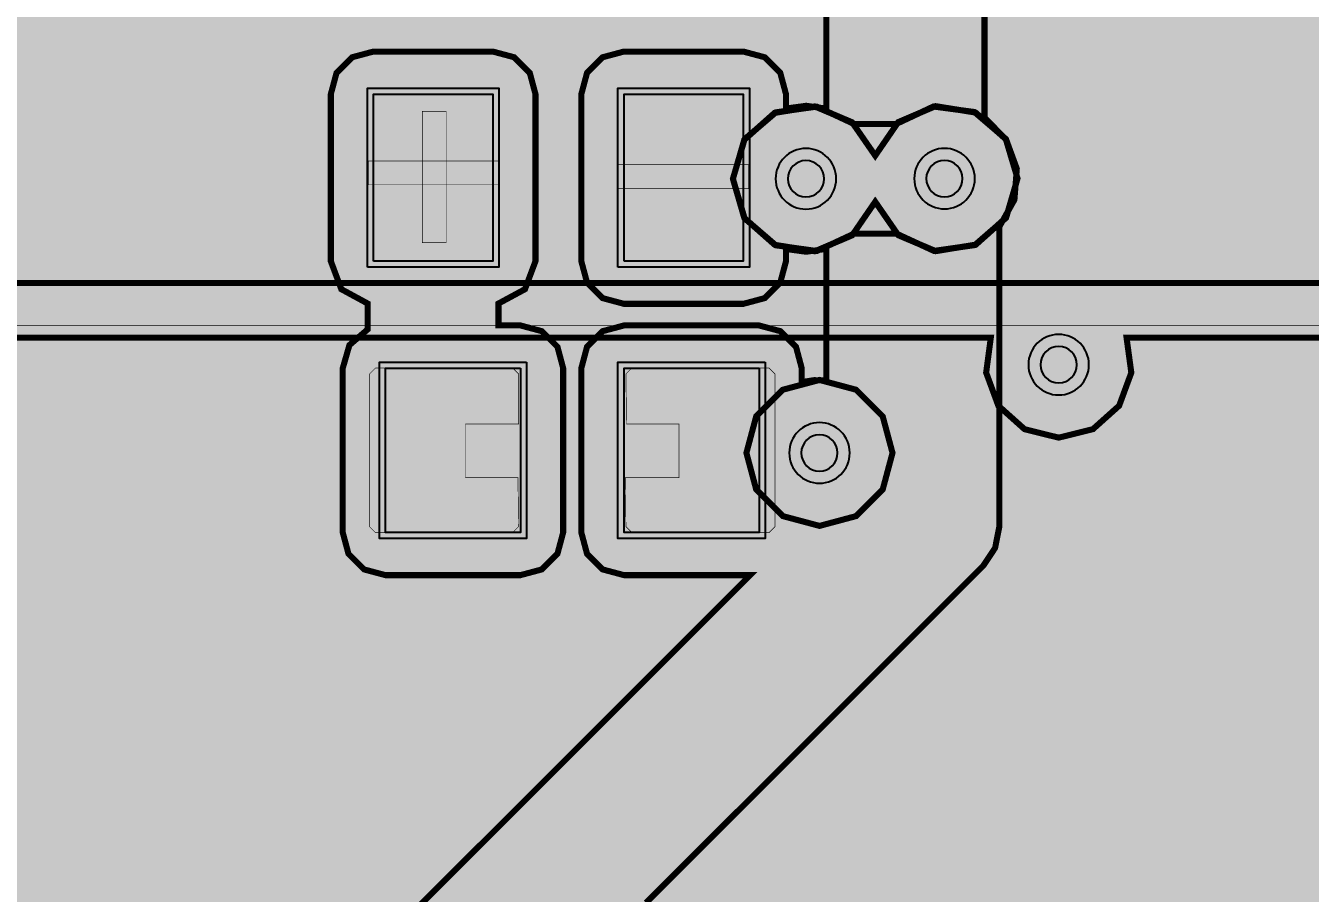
# Model space of a CAD drawing. Header units: millimetres. Extents: x -61 to 56, y -72 to 70.
# Drawn here: x -12.58 to -1.81, y -31.02 to -23.74 of the extents above; entities that cross this region are included whole.
import ezdxf

# ---------------------------------------------------------------- set-up
doc = ezdxf.new("R2010")
doc.units = ezdxf.units.MM
doc.header["$MEASUREMENT"] = 0
for name, color, linetype, true_color in [('02GND', 7, 'Continuous', 0x999966), ('03POWER', 7, 'Continuous', 0x008000), ('Bottom-Layer', 7, 'Continuous', 0x0000ff), ('Document-Layer', 7, 'Continuous', 0xffffff), ('Hole-Layer', 7, 'Continuous', 0x222222), ('Multi-Layer', 7, 'Continuous', 0xc0c0c0), ('Top-Layer', 7, 'Continuous', 0xff0000), ('Top-Paste-Mask-Layer', 7, 'Continuous', 0x808080), ('Top-Silkscreen-Layer', 7, 'Continuous', 0xffcc00), ('Top-Solder-Mask-Layer', 7, 'Continuous', 0x800080)]:
    doc.layers.add(name, color=color, linetype=linetype, true_color=true_color)

msp = doc.modelspace()

# ---------------------------------------------------------------- hatches: boundary and pattern name
at = {"layer": '02GND'}
for points in [[(-49.642, 52.153), (49.642, 52.153), (49.642, -62.142), (-49.642, -62.142)], [(-6.653, -25.024), (-6.558, -25.351), (-6.302, -25.577), (-5.966, -25.631), (-5.653, -25.497), (-5.46, -25.216), (-5.266, -25.497), (-4.952, -25.63), (-4.616, -25.575), (-4.362, -25.348), (-4.267, -25.021), (-4.362, -24.694), (-4.618, -24.468), (-4.954, -24.414), (-5.267, -24.548), (-5.46, -24.829), (-5.654, -24.549), (-5.968, -24.416), (-6.304, -24.471), (-6.558, -24.697)], [(-6.54, -27.322), (-6.458, -27.628), (-6.234, -27.852), (-5.927, -27.934), (-5.621, -27.852), (-5.397, -27.628), (-5.315, -27.322), (-5.397, -27.016), (-5.621, -26.792), (-5.927, -26.71), (-6.234, -26.792), (-6.458, -27.016)]]:
    msp.add_hatch(color=256, dxfattribs=at).paths.add_polyline_path(points)
at = {"layer": '03POWER'}
for points in [[(48.499, -56.042), (48.581, -56.348), (48.806, -56.572), (49.112, -56.654), (49.418, -56.571), (49.642, -56.346), (49.642, -62.142), (44.192, -62.142), (44.393, -61.957), (44.493, -61.703), (44.472, -61.43), (45.189, -61.704), (45.95, -61.804), (46.713, -61.727), (47.438, -61.475), (48.085, -61.064), (48.62, -60.514), (49.014, -59.855), (49.245, -59.123), (49.302, -58.358), (49.18, -57.601), (48.887, -56.892), (48.438, -56.269), (47.858, -55.767), (47.177, -55.412), (46.434, -55.224), (45.666, -55.212), (44.917, -55.378), (44.226, -55.712), (43.631, -56.196), (43.164, -56.805), (42.849, -57.504), (42.704, -58.258), (42.737, -59.024), (42.946, -59.763), (43.32, -60.433), (43.838, -60.999), (-43.362, -60.999), (-43.621, -61.056), (-43.831, -61.218), (-43.953, -61.453), (-43.964, -61.718), (-43.863, -61.963), (-43.667, -62.142), (-49.642, -62.142), (-49.642, -56.582), (-49.433, -56.797), (-49.148, -56.888), (-48.853, -56.832), (-49.162, -57.541), (-49.298, -58.303), (-49.253, -59.075), (-49.03, -59.816), (-48.641, -60.484), (-48.107, -61.044), (-47.458, -61.464), (-46.728, -61.722), (-45.959, -61.803), (-45.192, -61.703), (-44.469, -61.428), (-43.83, -60.992), (-43.31, -60.419), (-42.937, -59.741), (-42.732, -58.995), (-42.707, -58.222), (-42.861, -57.464), (-43.188, -56.763), (-43.668, -56.157), (-44.277, -55.679), (-44.979, -55.356), (-45.738, -55.205), (-46.511, -55.234), (-47.256, -55.443), (-47.932, -55.818), (-48.502, -56.341), (-48.5, -56.309), (-48.499, -56.277), (-48.499, 51.315), (-19.403, 51.315), (-19.629, 51.144), (-19.755, 50.889), (-19.751, 50.604), (-19.619, 50.352), (-19.388, 50.187), (-19.658, 49.977), (-19.773, 49.655), (-19.698, 49.322), (-19.455, 49.081), (-19.684, 48.858), (-19.769, 48.551), (-19.689, 48.242), (-19.463, 48.016), (-19.155, 47.934), (-18.847, 48.018), (-18.624, 48.246), (-18.545, 48.556), (-18.633, 48.863), (-18.864, 49.083), (-18.625, 49.324), (-18.551, 49.655), (-18.665, 49.975), (-18.931, 50.185), (-18.698, 50.349), (-18.565, 50.601), (-18.56, 50.887), (-18.685, 51.143), (-18.912, 51.315), (48.426, 51.315), (48.499, 51.242)], [(22.849, 14.008), (22.931, 13.703), (23.153, 13.479), (23.457, 13.396), (23.763, 13.475), (23.763, -5.557), (23.538, -5.683), (23.384, -5.89), (23.33, -6.142), (23.384, -6.394), (23.538, -6.602), (23.763, -6.727), (23.763, -10.399), (23.491, -10.504), (23.299, -10.723), (23.23, -11.006), (23.299, -11.289), (23.491, -11.508), (23.763, -11.613), (23.763, -18.066), (15.932, -25.896), (-24.557, -25.896), (-24.694, -25.924), (-24.811, -26.001), (-28.007, -29.198), (-28.085, -29.314), (-28.112, -29.451), (-28.112, -54.99), (-28.085, -55.127), (-28.007, -55.243), (-26.976, -56.274), (-26.86, -56.352), (-26.723, -56.379), (9.142, -56.379), (9.279, -56.352), (9.395, -56.274), (10.695, -54.974), (10.772, -54.858), (10.799, -54.721), (10.799, -54.428), (11.153, -54.787), (11.608, -55.005), (12.11, -55.054), (12.599, -54.929), (13.016, -54.646), (13.312, -54.237), (13.45, -53.752), (13.415, -53.249), (13.211, -52.788), (12.862, -52.424), (12.41, -52.201), (11.908, -52.145), (11.917, -51.857), (11.794, -51.597), (11.565, -51.422), (11.281, -51.371), (11.006, -51.456), (10.799, -51.657), (10.799, -47.227), (10.995, -47.422), (11.255, -47.511), (11.529, -47.477), (11.76, -47.326), (11.901, -47.089), (11.924, -46.815), (12.235, -46.82), (12.508, -46.673), (12.674, -46.41), (12.689, -46.1), (12.55, -45.822), (12.293, -45.648), (11.983, -45.623), (11.701, -45.753), (11.519, -46.004), (11.484, -46.313), (11.224, -46.297), (10.981, -46.391), (10.799, -46.577), (10.799, -44.634), (11.028, -44.409), (11.112, -44.1), (11.028, -43.791), (10.799, -43.566), (10.799, -42.147), (11.028, -42.361), (11.331, -42.434), (11.632, -42.348), (11.85, -42.124), (11.93, -41.822), (11.85, -41.52), (11.632, -41.296), (11.331, -41.21), (11.028, -41.283), (10.799, -41.497), (10.799, -38.045), (11.003, -37.842), (11.303, -37.861), (11.576, -37.736), (11.756, -37.495), (11.8, -37.198), (21.822, -37.198), (21.96, -37.171), (22.076, -37.093), (32.363, -26.806), (32.441, -26.689), (32.468, -26.552), (32.468, -12.211), (32.787, -12.141), (33.025, -11.915), (33.112, -11.6), (33.025, -11.285), (32.787, -11.06), (32.468, -10.989), (32.468, -8.389), (32.648, -8.173), (32.712, -7.9), (32.648, -7.627), (32.468, -7.411), (32.468, -5.357), (32.807, -5.305), (33.066, -5.08), (33.162, -4.75), (33.066, -4.42), (32.807, -4.195), (32.468, -4.143), (32.468, -2.011), (32.714, -1.974), (32.925, -1.841), (33.065, -1.635), (33.112, -1.391), (33.058, -1.148), (32.911, -0.946), (33.061, -0.745), (33.117, -0.501), (33.07, -0.254), (32.929, -0.047), (32.716, 0.086), (32.468, 0.122), (32.468, 3.331), (32.469, 3.354), (32.47, 3.377), (32.469, 3.4), (32.468, 3.422), (32.468, 16.054), (32.441, 16.191), (32.363, 16.308), (30.904, 17.766), (31.094, 18.043), (31.109, 18.378), (30.946, 18.671), (30.652, 18.834), (30.317, 18.817), (30.041, 18.627), (29.934, 18.688), (29.813, 18.709), (26.824, 18.709), (27.107, 18.822), (27.3, 19.057), (27.357, 19.356), (27.262, 19.645), (27.04, 19.853), (26.746, 19.928), (26.451, 19.853), (26.229, 19.645), (26.135, 19.356), (26.191, 19.057), (26.385, 18.822), (26.667, 18.709), (26.105, 18.709), (25.968, 18.682), (25.852, 18.604), (23.868, 16.62), (23.79, 16.504), (23.763, 16.367), (23.763, 14.541), (23.457, 14.62), (23.153, 14.537), (22.931, 14.313)], [(-26.538, -33.5), (-26.615, -33.203), (-26.826, -32.981), (-27.119, -32.889), (-27.419, -32.95), (-27.652, -33.15), (-27.652, -29.493), (-24.845, -26.686), (-24.698, -26.99), (-24.413, -27.17), (-24.076, -27.171), (-23.789, -26.994), (-23.64, -26.692), (-23.673, -26.356), (-14.651, -26.356), (-14.69, -26.649), (-14.588, -26.926), (-14.368, -27.123), (-14.082, -27.194), (-13.795, -27.123), (-13.575, -26.926), (-13.473, -26.649), (-13.513, -26.356), (-4.491, -26.356), (-4.53, -26.649), (-4.428, -26.926), (-4.208, -27.123), (-3.922, -27.194), (-3.635, -27.123), (-3.415, -26.926), (-3.313, -26.649), (-3.353, -26.356), (0.589, -26.356), (0.55, -26.649), (0.652, -26.926), (0.872, -27.123), (1.158, -27.194), (1.445, -27.123), (1.665, -26.926), (1.767, -26.649), (1.727, -26.356), (10.749, -26.356), (10.71, -26.649), (10.812, -26.926), (11.032, -27.123), (11.318, -27.194), (11.605, -27.123), (11.825, -26.926), (11.927, -26.649), (11.887, -26.356), (16.081, -26.356), (16.12, -26.348), (16.153, -26.326), (16.693, -25.786), (16.857, -26.052), (17.13, -26.202), (17.442, -26.198), (17.712, -26.041), (17.869, -25.772), (17.873, -25.46), (17.722, -25.186), (17.456, -25.023), (20.875, -21.604), (21.016, -21.903), (21.292, -22.085), (21.623, -22.097), (21.911, -21.935), (22.073, -21.646), (22.061, -21.316), (21.88, -21.04), (21.581, -20.898), (24.193, -18.286), (24.215, -18.253), (24.223, -18.214), (24.223, -11.485), (24.393, -11.272), (24.454, -11.006), (24.393, -10.74), (24.223, -10.527), (24.223, -6.686), (24.465, -6.461), (24.554, -6.142), (24.465, -5.824), (24.223, -5.598), (24.223, 0.118), (24.536, -0.009), (24.868, 0.05), (25.119, 0.275), (25.212, 0.6), (25.119, 0.925), (24.868, 1.15), (24.536, 1.209), (24.223, 1.082), (24.223, 4.317), (24.461, 4.137), (24.756, 4.09), (25.038, 4.19), (25.239, 4.41), (25.312, 4.7), (25.239, 4.99), (25.038, 5.21), (24.756, 5.31), (24.461, 5.263), (24.223, 5.083), (24.223, 16.325), (26.147, 18.249), (29.771, 18.249), (29.916, 18.105), (30.08, 17.805), (30.38, 17.64), (32.008, 16.012), (32.008, 14.546), (31.729, 14.664), (31.427, 14.633), (31.177, 14.461), (31.04, 14.19), (30.75, 14.208), (30.484, 14.091), (30.302, 13.864), (30.246, 13.578), (30.327, 13.299), (30.529, 13.089), (30.805, 12.996), (31.092, 13.04), (31.327, 13.213), (31.455, 13.474), (31.743, 13.455), (32.008, 13.571), (32.008, 9.466), (31.696, 9.588), (31.366, 9.526), (31.118, 9.301), (31.026, 8.978), (31.118, 8.656), (31.366, 8.43), (31.696, 8.369), (32.008, 8.49), (32.008, 3.97), (31.732, 3.976), (31.482, 3.86), (31.308, 3.646), (31.245, 3.377), (31.308, 3.108), (31.482, 2.894), (31.732, 2.778), (32.008, 2.783), (32.008, -0.131), (31.906, -0.362), (31.906, -0.615), (32.008, -0.846), (32.008, -1.036), (31.902, -1.271), (31.902, -1.529), (32.008, -1.764), (32.008, -4.465), (31.956, -4.603), (31.938, -4.75), (31.956, -4.897), (32.008, -5.035), (32.008, -7.295), (31.742, -7.403), (31.555, -7.621), (31.488, -7.9), (31.555, -8.179), (31.742, -8.397), (32.008, -8.505), (32.008, -10.854), (31.704, -10.733), (31.382, -10.786), (31.132, -10.997), (31.027, -11.307), (31.096, -11.626), (31.32, -11.865), (31.634, -11.954), (31.95, -11.869), (31.977, -11.918), (32.008, -11.964), (32.008, -15.934), (31.696, -15.812), (31.366, -15.874), (31.118, -16.099), (31.026, -16.422), (31.118, -16.744), (31.366, -16.97), (31.696, -17.031), (32.008, -16.91), (32.008, -26.51), (21.78, -36.738), (11.512, -36.738), (11.263, -36.651), (11, -36.678), (10.773, -36.812), (10.623, -37.03), (10.58, -37.29), (10.649, -37.545), (10.369, -37.825), (10.347, -37.858), (10.34, -37.897), (10.34, -39.211), (10.12, -38.978), (9.812, -38.888), (9.501, -38.966), (9.272, -39.191), (9.188, -39.5), (9.272, -39.81), (9.501, -40.034), (9.812, -40.112), (10.12, -40.022), (10.34, -39.789), (10.34, -43.509), (10.106, -43.632), (9.945, -43.842), (9.888, -44.1), (9.945, -44.358), (10.106, -44.568), (10.34, -44.691), (10.34, -54.679), (9.1, -55.919), (-26.681, -55.919), (-27.652, -54.948), (-27.652, -33.85), (-27.419, -34.05), (-27.119, -34.111), (-26.826, -34.019), (-26.615, -33.797)], [(-6.653, -25.024), (-6.558, -25.351), (-6.302, -25.577), (-5.966, -25.631), (-5.653, -25.497), (-5.46, -25.216), (-5.266, -25.497), (-4.952, -25.63), (-4.616, -25.575), (-4.362, -25.348), (-4.267, -25.021), (-4.362, -24.694), (-4.618, -24.468), (-4.954, -24.414), (-5.267, -24.548), (-5.46, -24.829), (-5.654, -24.549), (-5.968, -24.416), (-6.304, -24.471), (-6.558, -24.697)]]:
    msp.add_hatch(color=256, dxfattribs=at).paths.add_polyline_path(points)
at = {"layer": 'Bottom-Layer'}
for points in [[(-49.642, -62.142), (-49.642, 52.153), (49.642, 52.153), (49.642, -62.142)], [(-4.267, -25.02), (-4.366, -24.688), (-4.629, -24.463), (-4.972, -24.417), (-5.285, -24.564), (-5.637, -24.564), (-5.95, -24.418), (-6.293, -24.466), (-6.555, -24.691), (-6.653, -25.023), (-6.555, -25.355), (-6.293, -25.581), (-5.95, -25.629), (-5.637, -25.483), (-5.282, -25.483), (-4.968, -25.628), (-4.625, -25.579), (-4.364, -25.352)], [(-6.54, -27.322), (-6.458, -27.628), (-6.234, -27.852), (-5.927, -27.934), (-5.621, -27.852), (-5.397, -27.628), (-5.315, -27.322), (-5.397, -27.016), (-5.621, -26.792), (-5.927, -26.71), (-6.234, -26.792), (-6.458, -27.016)]]:
    msp.add_hatch(color=256, dxfattribs=at).paths.add_polyline_path(points)
at = {"layer": 'Document-Layer'}
for points in [[(-9.057, -24.458), (-9.057, -25.558), (-9.257, -25.558), (-9.257, -24.458)], [(-9.057, -24.458), (-9.057, -25.558), (-9.257, -25.558), (-9.257, -24.458)], [(-8.61, -25.074), (-9.71, -25.074), (-9.71, -24.874), (-8.61, -24.874)], [(-8.61, -25.074), (-9.71, -25.074), (-9.71, -24.874), (-8.61, -24.874)], [(-7.622, -24.905), (-6.522, -24.905), (-6.522, -25.105), (-7.622, -25.105)], [(-7.622, -24.905), (-6.522, -24.905), (-6.522, -25.105), (-7.622, -25.105)]]:
    msp.add_hatch(color=256, dxfattribs=at).paths.add_polyline_path(points)
at = {"layer": 'Top-Layer'}
for points in [[(-49.642, -62.142), (-49.642, 52.153), (49.642, 52.153), (49.642, -62.142)], [(1.26, -12.456), (-5.735, -19.451), (-5.835, -19.6), (-5.87, -19.776), (-5.87, -24.435), (-6.039, -24.411), (-6.208, -24.434), (-6.208, -24.314), (-6.256, -24.135), (-6.387, -24.004), (-6.566, -23.956), (-7.566, -23.956), (-7.745, -24.004), (-7.876, -24.135), (-7.924, -24.314), (-7.924, -25.714), (-7.876, -25.893), (-7.745, -26.024), (-7.566, -26.072), (-6.566, -26.072), (-6.387, -26.024), (-6.256, -25.893), (-6.208, -25.714), (-6.208, -25.612), (-6.039, -25.635), (-5.87, -25.611), (-5.87, -26.713), (-5.974, -26.712), (-6.076, -26.728), (-6.076, -26.612), (-6.124, -26.432), (-6.255, -26.301), (-6.434, -26.253), (-7.566, -26.253), (-7.745, -26.301), (-7.876, -26.432), (-7.924, -26.612), (-7.924, -27.989), (-7.876, -28.168), (-7.745, -28.299), (-7.566, -28.347), (-6.508, -28.347), (-11.976, -33.815), (-12.076, -33.964), (-12.111, -34.14), (-12.111, -34.589), (-12.253, -34.801), (-12.303, -35.052), (-12.303, -36.264), (-12.225, -36.574), (-12.008, -36.81), (-11.705, -36.914), (-11.389, -36.861), (-10.825, -37.425), (-10.676, -37.525), (-10.5, -37.56), (-8.304, -37.56), (-8.043, -37.695), (-7.749, -37.693), (-7.49, -37.555), (-7.325, -37.311), (-7.293, -37.019), (-7.401, -36.745), (-7.244, -36.527), (-7.189, -36.264), (-7.189, -35.631), (-6.982, -35.486), (-6.908, -35.246), (-6.997, -35.01), (-7.212, -34.879), (-7.278, -34.723), (-7.381, -34.589), (-7.381, -31.095), (-4.554, -28.268), (-4.455, -28.119), (-4.42, -27.943), (-4.42, -25.426), (-4.293, -25.199), (-4.273, -24.939), (-4.362, -24.695), (-4.544, -24.51), (-4.544, -20.135), (2.451, -13.139), (2.551, -12.99), (2.586, -12.814), (2.586, 2.128), (2.806, 2.362), (2.877, 2.675), (2.78, 2.981), (2.541, 3.195), (2.227, 3.26), (1.923, 3.157), (1.619, 3.26), (1.305, 3.195), (1.066, 2.981), (0.969, 2.675), (1.04, 2.362), (1.26, 2.128)], [(-9.924, -26.612), (-9.924, -27.989), (-9.876, -28.168), (-9.745, -28.299), (-9.566, -28.347), (-8.434, -28.347), (-8.255, -28.299), (-8.124, -28.168), (-8.076, -27.989), (-8.076, -26.612), (-8.124, -26.432), (-8.255, -26.301), (-8.434, -26.253), (-8.618, -26.253), (-8.618, -26.069), (-8.396, -25.949), (-8.308, -25.714), (-8.308, -24.314), (-8.356, -24.135), (-8.487, -24.004), (-8.666, -23.956), (-9.666, -23.956), (-9.845, -24.004), (-9.976, -24.135), (-10.024, -24.314), (-10.024, -25.714), (-9.936, -25.949), (-9.715, -26.069), (-9.715, -26.286), (-9.868, -26.418)], [(-9.666, -25.714), (-9.666, -24.314), (-8.666, -24.314), (-8.666, -25.714)], [(-7.566, -25.714), (-7.566, -24.314), (-6.566, -24.314), (-6.566, -25.714)], [(-8.434, -26.612), (-8.434, -27.989), (-9.566, -27.989), (-9.566, -26.612)], [(-6.434, -26.612), (-6.434, -27.989), (-7.566, -27.989), (-7.566, -26.612)]]:
    msp.add_hatch(color=256, dxfattribs=at).paths.add_polyline_path(points)
at = {"layer": 'Top-Paste-Mask-Layer'}
for points in [[(-9.666, -25.714), (-9.666, -24.314), (-8.666, -24.314), (-8.666, -25.714)], [(-7.566, -25.714), (-7.566, -24.314), (-6.566, -24.314), (-6.566, -25.714)], [(-8.45, -26.66), (-8.45, -27.08), (-8.895, -27.08), (-8.895, -27.53), (-8.455, -27.53), (-8.45, -27.94), (-8.5, -27.99), (-9.65, -27.99), (-9.7, -27.94), (-9.7, -26.66), (-9.65, -26.61), (-8.5, -26.61)], [(-8.45, -26.66), (-8.45, -27.08), (-8.895, -27.08), (-8.895, -27.53), (-8.455, -27.53), (-8.45, -27.94), (-8.5, -27.99), (-9.65, -27.99), (-9.7, -27.94), (-9.7, -26.66), (-9.65, -26.61), (-8.5, -26.61)], [(-6.3, -26.66), (-6.3, -27.94), (-6.35, -27.99), (-7.5, -27.99), (-7.55, -27.94), (-7.555, -27.53), (-7.105, -27.53), (-7.105, -27.08), (-7.545, -27.08), (-7.55, -26.66), (-7.5, -26.61), (-6.35, -26.61)], [(-6.3, -26.66), (-6.3, -27.94), (-6.35, -27.99), (-7.5, -27.99), (-7.55, -27.94), (-7.555, -27.53), (-7.105, -27.53), (-7.105, -27.08), (-7.545, -27.08), (-7.55, -26.66), (-7.5, -26.61), (-6.35, -26.61)]]:
    msp.add_hatch(color=256, dxfattribs=at).paths.add_polyline_path(points)
at = {"layer": 'Top-Solder-Mask-Layer'}
for points in [[(-9.717, -25.765), (-9.717, -24.263), (-8.616, -24.263), (-8.616, -25.765)], [(-7.617, -25.765), (-7.617, -24.263), (-6.515, -24.263), (-6.515, -25.765)], [(-8.383, -26.561), (-8.383, -28.039), (-9.617, -28.039), (-9.617, -26.561)], [(-6.383, -26.561), (-6.383, -28.039), (-7.617, -28.039), (-7.617, -26.561)]]:
    msp.add_hatch(color=256, dxfattribs=at).paths.add_polyline_path(points)

# ---------------------------------------------------------------- linework, layer by layer
at = {"layer": '02GND', "const_width": 0.0508}
for points in [[(-6.653, -25.024), (-6.558, -25.351), (-6.302, -25.577), (-5.966, -25.631), (-5.653, -25.497), (-5.46, -25.216), (-5.266, -25.497), (-4.952, -25.63), (-4.616, -25.575), (-4.362, -25.348), (-4.267, -25.021), (-4.362, -24.694), (-4.618, -24.468), (-4.954, -24.414), (-5.267, -24.548), (-5.46, -24.829), (-5.654, -24.549), (-5.968, -24.416), (-6.304, -24.471), (-6.558, -24.697)], [(-6.54, -27.322), (-6.458, -27.628), (-6.234, -27.852), (-5.927, -27.934), (-5.621, -27.852), (-5.397, -27.628), (-5.315, -27.322), (-5.397, -27.016), (-5.621, -26.792), (-5.927, -26.71), (-6.234, -26.792), (-6.458, -27.016)]]:
    msp.add_lwpolyline(points, close=True, dxfattribs=at)
at = {"layer": '03POWER'}
for points, const_width in [([(-27.754, -29.451), (-24.557, -26.255), (16.081, -26.255), (24.121, -18.214), (24.121, 16.367), (26.105, 18.351), (29.813, 18.351), (32.11, 16.054), (32.11, -26.552), (21.822, -36.84), (11.498, -36.84), (10.441, -37.897), (10.441, -54.721), (9.142, -56.021), (-26.723, -56.021), (-27.754, -54.99)], 0.00508), ([(-6.653, -25.024), (-6.558, -25.351), (-6.302, -25.577), (-5.966, -25.631), (-5.653, -25.497), (-5.46, -25.216), (-5.266, -25.497), (-4.952, -25.63), (-4.616, -25.575), (-4.362, -25.348), (-4.267, -25.021), (-4.362, -24.694), (-4.618, -24.468), (-4.954, -24.414), (-5.267, -24.548), (-5.46, -24.829), (-5.654, -24.549), (-5.968, -24.416), (-6.304, -24.471), (-6.558, -24.697)], 0.0508)]:
    msp.add_lwpolyline(points, close=True, dxfattribs=dict(at, const_width=const_width))
at = {"layer": '03POWER', "const_width": 0.0508}
for points in [[(15.932, -25.896), (-24.557, -25.896), (-24.694, -25.924), (-24.811, -26.001), (-28.007, -29.198), (-28.085, -29.314), (-28.112, -29.451), (-28.112, -54.99), (-28.085, -55.127), (-28.007, -55.243), (-26.976, -56.274), (-26.86, -56.352), (-26.723, -56.379), (9.142, -56.379)], [(-13.513, -26.356), (-4.491, -26.356), (-4.53, -26.649), (-4.428, -26.926), (-4.208, -27.123), (-3.922, -27.194), (-3.635, -27.123), (-3.415, -26.926), (-3.313, -26.649), (-3.353, -26.356), (0.589, -26.356)]]:
    msp.add_lwpolyline(points, dxfattribs=at)
at = {"layer": 'Bottom-Layer', "const_width": 0.0508}
for points in [[(-4.267, -25.02), (-4.366, -24.688), (-4.629, -24.463), (-4.972, -24.417), (-5.285, -24.564), (-5.637, -24.564), (-5.95, -24.418), (-6.293, -24.466), (-6.555, -24.691), (-6.653, -25.023), (-6.555, -25.355), (-6.293, -25.581), (-5.95, -25.629), (-5.637, -25.483), (-5.282, -25.483), (-4.968, -25.628), (-4.625, -25.579), (-4.364, -25.352)], [(-6.54, -27.322), (-6.458, -27.628), (-6.234, -27.852), (-5.927, -27.934), (-5.621, -27.852), (-5.397, -27.628), (-5.315, -27.322), (-5.397, -27.016), (-5.621, -26.792), (-5.927, -26.71), (-6.234, -26.792), (-6.458, -27.016)]]:
    msp.add_lwpolyline(points, close=True, dxfattribs=at)
at = {"layer": 'Bottom-Layer', "const_width": 0.203}
msp.add_lwpolyline([(-6.041, -25.023), (-4.881, -25.023)], dxfattribs=at)
at = {"layer": 'Document-Layer', "const_width": 0.00508}
for points in [[(-9.057, -24.458), (-9.057, -25.558), (-9.257, -25.558), (-9.257, -24.458)], [(-9.057, -24.458), (-9.057, -25.558), (-9.257, -25.558), (-9.257, -24.458)], [(-8.61, -25.074), (-9.71, -25.074), (-9.71, -24.874), (-8.61, -24.874)], [(-8.61, -25.074), (-9.71, -25.074), (-9.71, -24.874), (-8.61, -24.874)], [(-7.622, -24.905), (-6.522, -24.905), (-6.522, -25.105), (-7.622, -25.105)], [(-7.622, -24.905), (-6.522, -24.905), (-6.522, -25.105), (-7.622, -25.105)]]:
    msp.add_lwpolyline(points, close=True, dxfattribs=at)
at = {"layer": 'Hole-Layer'}
for points in [[(-6.193, -25.023, 1), (-5.888, -25.023, 1)], [(-5.032, -25.022, 1), (-4.727, -25.022, 1)], [(-6.08, -27.322, 1), (-5.775, -27.322, 1)]]:
    msp.add_lwpolyline(points, format="xyb", close=True, dxfattribs=at)
msp.add_lwpolyline([(-4.074, -26.582, 1), (-3.769, -26.582), (-3.769, -26.582, 1), (-4.074, -26.582)], format="xyb", dxfattribs=at)
at = {"layer": 'Multi-Layer'}
for points in [[(-6.295, -25.023, 1), (-5.787, -25.023, 1)], [(-5.133, -25.022, 1), (-4.625, -25.022, 1)], [(-4.176, -26.582, 1), (-3.668, -26.582, 1)], [(-6.181, -27.322, 1), (-5.673, -27.322, 1)]]:
    msp.add_lwpolyline(points, format="xyb", close=True, dxfattribs=at)
at = {"layer": 'Top-Layer'}
for points, const_width in [([(-7.381, -31.095), (-4.554, -28.268), (-4.455, -28.119), (-4.42, -27.943), (-4.42, -25.426), (-4.293, -25.199), (-4.273, -24.939), (-4.362, -24.695), (-4.544, -24.51), (-4.544, -20.135), (2.451, -13.139)], 0.0508), ([(-5.41, -27.9), (-5.41, -19.776)], 0.203), ([(-5.87, -19.776), (-5.87, -24.435), (-6.039, -24.411), (-6.208, -24.434), (-6.208, -24.314), (-6.256, -24.135), (-6.387, -24.004), (-6.566, -23.956), (-7.566, -23.956), (-7.745, -24.004), (-7.876, -24.135), (-7.924, -24.314), (-7.924, -25.714), (-7.876, -25.893), (-7.745, -26.024), (-7.566, -26.072), (-6.566, -26.072), (-6.387, -26.024), (-6.256, -25.893), (-6.208, -25.714), (-6.208, -25.612), (-6.039, -25.635), (-5.87, -25.611), (-5.87, -26.713), (-5.974, -26.712), (-6.076, -26.728), (-6.076, -26.612), (-6.124, -26.432), (-6.255, -26.301), (-6.434, -26.253), (-7.566, -26.253), (-7.745, -26.301), (-7.876, -26.432), (-7.924, -26.612), (-7.924, -27.989), (-7.876, -28.168), (-7.745, -28.299), (-7.566, -28.347), (-6.508, -28.347), (-11.976, -33.815)], 0.0508), ([(-5.004, -24.897), (-5.004, -19.944)], 0.203), ([(-9.166, -25.014), (-9.166, -27.156)], 0.381), ([(-5.004, -24.897), (-4.879, -25.022)], 0.203), ([(-7.06, -25.023), (-6.041, -25.023)], 0.203), ([(-4.879, -27.943), (-4.879, -25.022)], 0.203), ([(-9.166, -27.156), (-9, -27.322)], 0.381), ([(-7, -27.322), (-5.927, -27.322)], 0.381), ([(-11.651, -34.14), (-5.41, -27.9)], 0.203), ([(-7.841, -30.905), (-4.879, -27.943)], 0.203), ([(-7.841, -35.658), (-7.841, -30.905)], 0.203)]:
    msp.add_lwpolyline(points, dxfattribs=dict(at, const_width=const_width))
at = {"layer": 'Top-Layer', "const_width": 0.0508}
msp.add_lwpolyline([(-9.924, -26.612), (-9.924, -27.989), (-9.876, -28.168), (-9.745, -28.299), (-9.566, -28.347), (-8.434, -28.347), (-8.255, -28.299), (-8.124, -28.168), (-8.076, -27.989), (-8.076, -26.612), (-8.124, -26.432), (-8.255, -26.301), (-8.434, -26.253), (-8.618, -26.253), (-8.618, -26.069), (-8.396, -25.949), (-8.308, -25.714), (-8.308, -24.314), (-8.356, -24.135), (-8.487, -24.004), (-8.666, -23.956), (-9.666, -23.956), (-9.845, -24.004), (-9.976, -24.135), (-10.024, -24.314), (-10.024, -25.714), (-9.936, -25.949), (-9.715, -26.069), (-9.715, -26.286), (-9.868, -26.418)], close=True, dxfattribs=at)
at = {"layer": 'Top-Layer'}
for points in [[(-9.666, -25.714), (-9.666, -24.314), (-8.666, -24.314), (-8.666, -25.714)], [(-7.566, -25.714), (-7.566, -24.314), (-6.566, -24.314), (-6.566, -25.714)], [(-8.434, -26.612), (-8.434, -27.989), (-9.566, -27.989), (-9.566, -26.612)], [(-6.434, -26.612), (-6.434, -27.989), (-7.566, -27.989), (-7.566, -26.612)]]:
    msp.add_lwpolyline(points, close=True, dxfattribs=at)
at = {"layer": 'Top-Paste-Mask-Layer'}
for points in [[(-9.666, -25.714), (-9.666, -24.314), (-8.666, -24.314), (-8.666, -25.714)], [(-7.566, -25.714), (-7.566, -24.314), (-6.566, -24.314), (-6.566, -25.714)]]:
    msp.add_lwpolyline(points, close=True, dxfattribs=at)
at = {"layer": 'Top-Paste-Mask-Layer', "const_width": 0.00508}
for points in [[(-8.45, -26.66), (-8.45, -27.08), (-8.895, -27.08), (-8.895, -27.53), (-8.455, -27.53), (-8.45, -27.94), (-8.5, -27.99), (-9.65, -27.99), (-9.7, -27.94), (-9.7, -26.66), (-9.65, -26.61), (-8.5, -26.61)], [(-8.45, -26.66), (-8.45, -27.08), (-8.895, -27.08), (-8.895, -27.53), (-8.455, -27.53), (-8.45, -27.94), (-8.5, -27.99), (-9.65, -27.99), (-9.7, -27.94), (-9.7, -26.66), (-9.65, -26.61), (-8.5, -26.61)], [(-6.3, -26.66), (-6.3, -27.94), (-6.35, -27.99), (-7.5, -27.99), (-7.55, -27.94), (-7.555, -27.53), (-7.105, -27.53), (-7.105, -27.08), (-7.545, -27.08), (-7.55, -26.66), (-7.5, -26.61), (-6.35, -26.61)], [(-6.3, -26.66), (-6.3, -27.94), (-6.35, -27.99), (-7.5, -27.99), (-7.55, -27.94), (-7.555, -27.53), (-7.105, -27.53), (-7.105, -27.08), (-7.545, -27.08), (-7.55, -26.66), (-7.5, -26.61), (-6.35, -26.61)]]:
    msp.add_lwpolyline(points, close=True, dxfattribs=at)
at = {"layer": 'Top-Silkscreen-Layer'}
for points, const_width in [([(-8.559, -23.997), (-10.109, -23.997)], 0.254), ([(-10.109, -23.997), (-10.109, -26.029)], 0.254), ([(-8.559, -23.997), (-10.109, -23.997)], 0.254), ([(-10.109, -23.997), (-10.109, -26.029)], 0.254), ([(-7.772, -23.971), (-6.299, -23.971)], 0.254), ([(-7.772, -23.971), (-6.299, -23.971)], 0.254), ([(-6.299, -23.971), (-5.892, -24.378)], 0.254), ([(-6.299, -23.971), (-5.892, -24.378)], 0.254), ([(-5.892, -24.378), (-5.892, -25.648)], 0.254), ([(-5.892, -24.378), (-5.892, -25.648)], 0.254), ([(-7.916, -24.914), (-8.316, -24.514)], 0.254), ([(-8.316, -25.514), (-8.316, -24.514)], 0.254), ([(-7.916, -24.914), (-8.316, -24.514)], 0.254), ([(-8.316, -25.514), (-8.316, -24.514)], 0.254), ([(-7.816, -25.014), (-7.916, -24.914)], 0.254), ([(-7.816, -25.014), (-7.916, -24.914)], 0.254), ([(-7.916, -25.114), (-7.816, -25.014)], 0.254), ([(-7.916, -25.114), (-7.816, -25.014)], 0.254), ([(-8.316, -25.514), (-7.916, -25.114)], 0.254), ([(-8.316, -25.514), (-7.916, -25.114)], 0.254), ([(-5.892, -25.648), (-6.273, -26.029)], 0.254), ([(-5.892, -25.648), (-6.273, -26.029)], 0.254), ([(-10.109, -26.029), (-8.559, -26.029)], 0.254), ([(-10.109, -26.029), (-8.559, -26.029)], 0.254), ([(-6.273, -26.029), (-7.797, -26.029)], 0.254), ([(-6.273, -26.029), (-7.797, -26.029)], 0.254), ([(-8.476, -26.383), (-9.761, -26.383)], 0.152), ([(-9.761, -26.383), (-9.761, -28.217)], 0.152), ([(-8.476, -26.383), (-9.761, -26.383)], 0.152), ([(-9.761, -26.383), (-9.761, -28.217)], 0.152), ([(-7.524, -26.383), (-6.239, -26.383)], 0.152), ([(-7.524, -26.383), (-6.239, -26.383)], 0.152), ([(-6.239, -26.383), (-6.239, -28.217)], 0.152), ([(-6.239, -26.383), (-6.239, -28.217)], 0.152), ([(-9.761, -28.217), (-8.476, -28.217)], 0.152), ([(-9.761, -28.217), (-8.476, -28.217)], 0.152), ([(-6.239, -28.217), (-7.524, -28.217)], 0.152), ([(-6.239, -28.217), (-7.524, -28.217)], 0.152)]:
    msp.add_lwpolyline(points, dxfattribs=dict(at, const_width=const_width))
at = {"layer": 'Top-Solder-Mask-Layer'}
for points in [[(-9.717, -25.765), (-9.717, -24.263), (-8.616, -24.263), (-8.616, -25.765)], [(-7.617, -25.765), (-7.617, -24.263), (-6.515, -24.263), (-6.515, -25.765)], [(-8.383, -26.561), (-8.383, -28.039), (-9.617, -28.039), (-9.617, -26.561)], [(-6.383, -26.561), (-6.383, -28.039), (-7.617, -28.039), (-7.617, -26.561)]]:
    msp.add_lwpolyline(points, close=True, dxfattribs=at)

doc.saveas('drawing.dxf')
